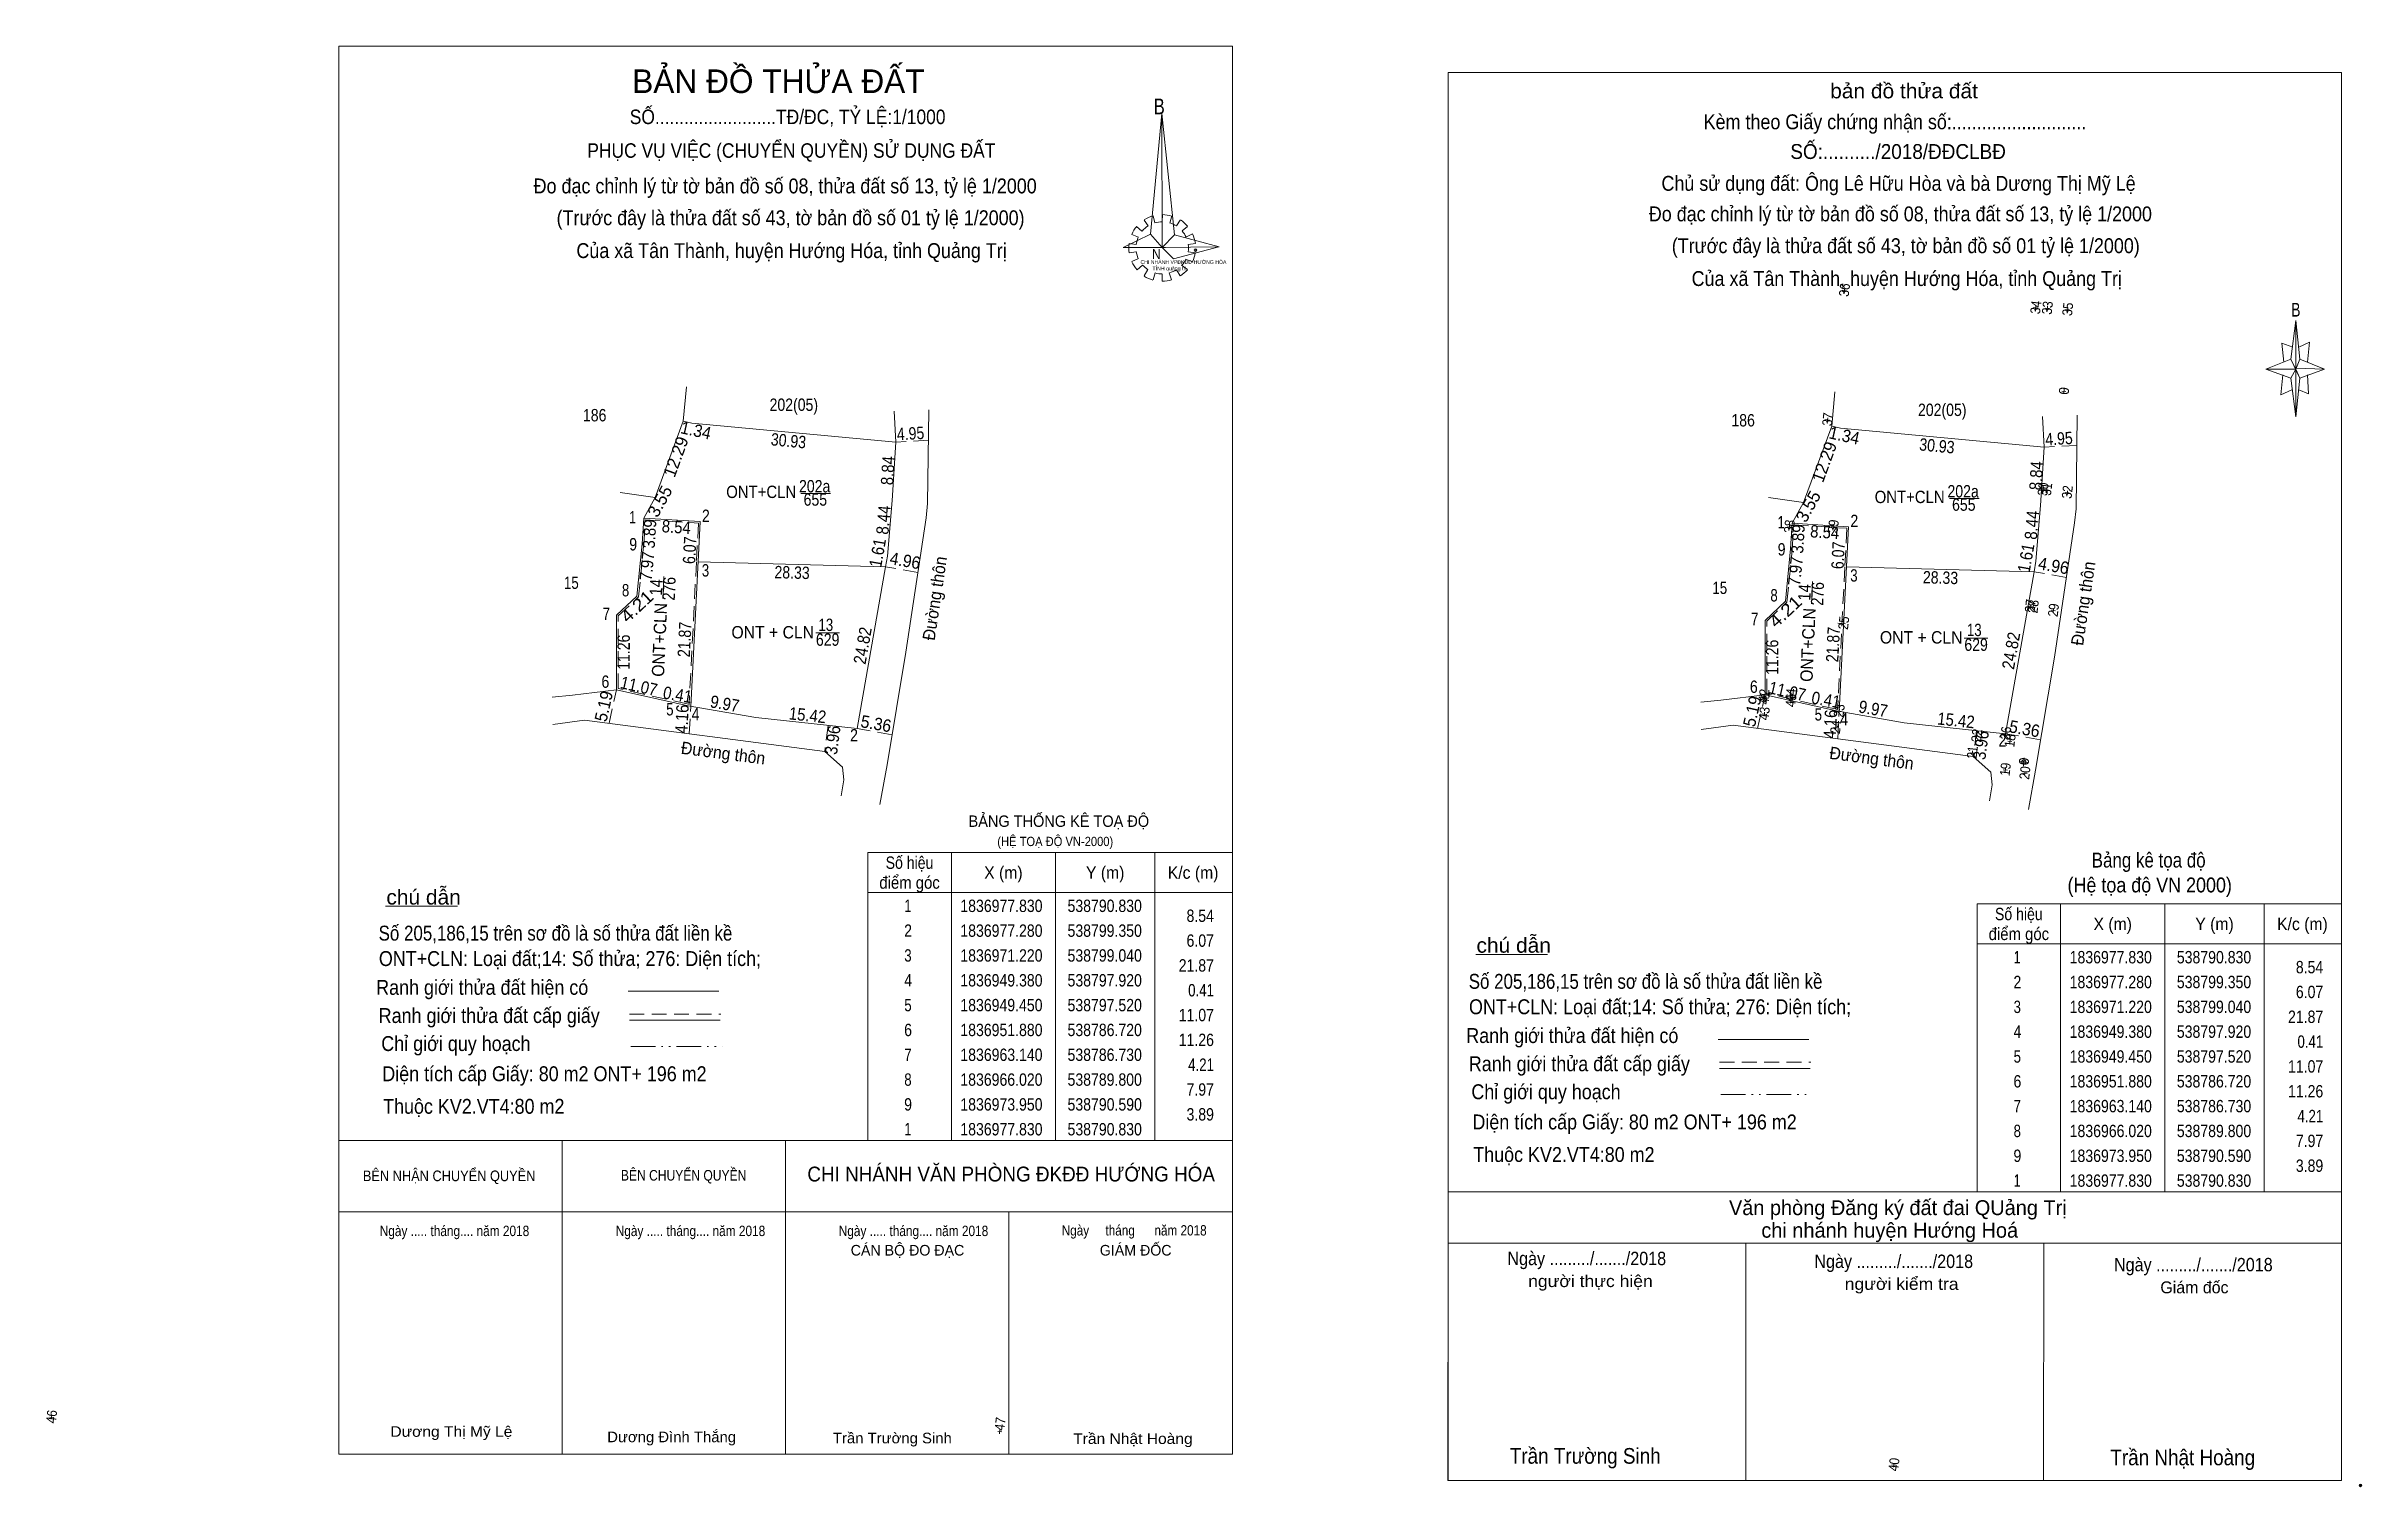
# Model space of a CAD drawing. Header units: metres. Extents: x 538527 to 538877, y 1836832 to 1837050.
import ezdxf
from ezdxf.enums import TextEntityAlignment as Align

# ---------------------------------------------------------------- set-up
doc = ezdxf.new("R2010")
doc.units = ezdxf.units.M
doc.header["$LTSCALE"] = 0.75
doc.header["$PDMODE"] = 32
doc.header["$PDSIZE"] = 0.375
doc.linetypes.add('DASH_DOUBLE_DOT', pattern=[9.2, 5, -1.2, 0.3, -1.2, 0.3, -1.2])
doc.linetypes.add('MEDIUM_DASHED', pattern=[4.5, 3, -1.5])
for name, color, linetype, lineweight in [('10', 7, 'Continuous', 13), ('11', 7, 'Continuous', 13), ('15', 7, 'Continuous', 13), ('2', 7, 'Continuous', 13)]:
    doc.layers.add(name, color=color, linetype=linetype, lineweight=lineweight)
doc.layers.add('12', color=7, linetype='Continuous')

msp = doc.modelspace()

# ---------------------------------------------------------------- hatches: boundary and pattern name
at = {"layer": '10'}
msp.add_hatch(color=256, dxfattribs=at).paths.add_polyline_path([(538825.8254, 1836941.8223, 1), (538825.8084, 1836941.6733, 1)])

# ---------------------------------------------------------------- linework, layer by layer
for p, q in [((538825.19, 1836941.82), (538825.51, 1836941.79)), ((538825.79, 1836941.44), (538825.75, 1836941.12)), ((538825.89, 1836942.38), (538825.86, 1836942.06)), ((538826.13, 1836941.72), (538826.45, 1836941.68))]:
    msp.add_line(p, q, dxfattribs=at)
for radius in [0.3125, 0.075]:
    msp.add_circle((538825.8169, 1836941.7478), radius, dxfattribs=at)
at = {"layer": '11'}
for p, q in [((538798.4, 1837013), (538799.02, 1837012.93)), ((538798.74, 1837013.27), (538798.68, 1837012.66)), ((538827.3, 1837010.38), (538827.92, 1837010.31)), ((538827.64, 1837010.65), (538827.56, 1837010.04)), ((538829.07, 1837010.31), (538829.7, 1837010.23)), ((538829.41, 1837010.58), (538829.33, 1837009.95)), ((538832.13, 1837010.1), (538832.74, 1837010.03)), ((538832.48, 1837010.39), (538832.4, 1837009.76)), ((538831.57, 1836997.76), (538832.18, 1836997.69)), ((538831.91, 1836998.04), (538831.84, 1836997.41)), ((538795.86, 1836993.47), (538796.48, 1836993.39)), ((538796.2, 1836993.73), (538796.12, 1836993.11)), ((538828.4, 1836982.92), (538829.02, 1836982.85)), ((538828.74, 1836983.19), (538828.68, 1836982.58)), ((538828.94, 1836982.91), (538829.57, 1836982.83)), ((538829.3, 1836983.17), (538829.23, 1836982.56)), ((538832.06, 1836982.46), (538832.68, 1836982.39)), ((538832.41, 1836982.73), (538832.34, 1836982.11)), ((538790.07, 1836977.27), (538790.69, 1836977.2)), ((538790.42, 1836977.55), (538790.35, 1836976.93)), ((538796.72, 1836977.31), (538797.33, 1836977.24)), ((538797.06, 1836977.58), (538796.99, 1836976.95)), ((538826.47, 1836965.26), (538827.09, 1836965.19)), ((538826.82, 1836965.53), (538826.74, 1836964.91)), ((538826.91, 1836965.17), (538827.53, 1836965.1)), ((538827.27, 1836965.45), (538827.19, 1836964.83)), ((538829.97, 1836964.63), (538830.6, 1836964.56)), ((538830.32, 1836964.9), (538830.25, 1836964.28)), ((538798.27, 1836962.69), (538798.9, 1836962.62)), ((538798.63, 1836962.96), (538798.56, 1836962.34)), ((538786.23, 1836951.71), (538786.85, 1836951.64)), ((538786.3, 1836951.35), (538786.92, 1836951.28)), ((538786.57, 1836951.99), (538786.5, 1836951.37)), ((538786.64, 1836951.63), (538786.57, 1836951.01)), ((538790.27, 1836951.8), (538790.89, 1836951.73)), ((538790.32, 1836951.01), (538790.93, 1836950.94)), ((538790.62, 1836952.07), (538790.55, 1836951.45)), ((538790.66, 1836951.28), (538790.59, 1836950.65)), ((538786.3, 1836949.01), (538786.92, 1836948.94)), ((538786.64, 1836949.29), (538786.57, 1836948.67)), ((538797.43, 1836947.23), (538797.36, 1836946.61)), ((538797.61, 1836949.44), (538798.23, 1836949.37)), ((538797.95, 1836949.71), (538797.88, 1836949.09)), ((538797.08, 1836946.96), (538797.71, 1836946.89)), ((538818.38, 1836945.68), (538818.99, 1836945.61)), ((538818.72, 1836945.95), (538818.65, 1836945.34)), ((538822.76, 1836946.06), (538823.39, 1836945.99)), ((538823.11, 1836946.33), (538823.03, 1836945.71)), ((538823.42, 1836944.91), (538824.03, 1836944.84)), ((538823.76, 1836945.19), (538823.69, 1836944.56)), ((538817.71, 1836943.15), (538818.33, 1836943.08)), ((538818.06, 1836943.43), (538817.99, 1836942.81)), ((538822.71, 1836940.58), (538823.33, 1836940.51)), ((538823.05, 1836940.85), (538822.98, 1836940.23)), ((538825.51, 1836941.79), (538826.13, 1836941.72)), ((538825.86, 1836942.06), (538825.79, 1836941.44)), ((538826.01, 1836940.32), (538825.93, 1836939.69)), ((538825.67, 1836940.05), (538826.3, 1836939.98)), ((538527.55, 1836842.79), (538528.17, 1836842.72)), ((538527.9, 1836843.07), (538527.83, 1836842.45)), ((538670.8, 1836840.62), (538671.42, 1836840.55)), ((538671.14, 1836840.9), (538671.06, 1836840.27)), ((538805.88, 1836835.56), (538806.51, 1836835.49)), ((538806.22, 1836835.84), (538806.15, 1836835.21))]:
    msp.add_line(p, q, dxfattribs=at)
at = {"layer": '15'}
msp.add_line((538798.6, 1836962.66), (538797.71, 1836962.7), dxfattribs=at)
at = {"layer": '2'}
for p, q in [((538738.83, 1836833.19), (538738.83, 1837045.89)), ((538694.27, 1837024.23), (538694.53, 1837023.17)), ((538695.65, 1837023.34), (538695.68, 1837024.43)), ((538697.09, 1837024.23), (538696.82, 1837023.13)), ((538692.05, 1837021.02), (538691.06, 1837021.43)), ((538691.78, 1837022.66), (538692.6, 1837021.94)), ((538693.52, 1837022.72), (538692.93, 1837023.61)), ((538697.81, 1837022.72), (538698.39, 1837023.61)), ((538699.47, 1837022.66), (538698.66, 1837021.97)), ((538699.25, 1837021.05), (538700.23, 1837021.53)), ((538690.64, 1837020.09), (538691.72, 1837019.92)), ((538691.72, 1837018.83), (538690.64, 1837018.66)), ((538691.06, 1837017.33), (538692.05, 1837017.81)), ((538695.12, 1837019.45), (538696.17, 1837019.45)), ((538700.26, 1837017.29), (538699.18, 1837017.7)), ((538700.69, 1837020.09), (538699.57, 1837019.92)), ((538699.57, 1837018.83), (538700.69, 1837018.66)), ((538692.7, 1837016.78), (538691.85, 1837016.1)), ((538692.93, 1837015.18), (538693.49, 1837016.13)), ((538694.6, 1837015.62), (538694.27, 1837014.56)), ((538695.65, 1837014.39), (538695.65, 1837015.45)), ((538696.73, 1837015.62), (538697.05, 1837014.6)), ((538698.39, 1837015.18), (538697.81, 1837016.1)), ((538698.59, 1837016.78), (538699.47, 1837016.13)), ((538866.14, 1837002.61), (538866.89, 1837008.45)), ((538866.14, 1836999.75), (538862.39, 1837001.11)), ((538867.49, 1836999.75), (538866.89, 1836993.91)), ((538867.49, 1837002.61), (538871.24, 1837001.11)), ((538868.69, 1837000.21), (538868.84, 1836997.35)), ((538868.84, 1836997.35), (538867.34, 1836997.95)), ((538623.3, 1836993.24), (538624.61, 1836992.95)), ((538624.61, 1836992.95), (538655.4, 1836990.06)), ((538796.79, 1836992.47), (538798.1, 1836992.18)), ((538798.1, 1836992.18), (538828.89, 1836989.29)), ((538613.78, 1836982.45), (538619.05, 1836981.71)), ((538641.09, 1836982.3), (538645.56, 1836982.3)), ((538787.27, 1836981.68), (538792.54, 1836980.94)), ((538814.58, 1836981.53), (538819.05, 1836981.53)), ((538625.55, 1836971.99), (538653.87, 1836971.24)), ((538620.23, 1836966.43), (538620.38, 1836969.77)), ((538793.72, 1836965.66), (538793.87, 1836969)), ((538799.04, 1836971.22), (538827.36, 1836970.47)), ((538643.32, 1836961.23), (538646.9, 1836961.23)), ((538816.81, 1836960.46), (538820.39, 1836960.46)), ((538663.81, 1836928.05), (538663.81, 1836884.55)), ((538679.56, 1836928.05), (538679.56, 1836884.55)), ((538694.56, 1836928.05), (538694.56, 1836884.55)), ((538578.33, 1836919.94), (538589.19, 1836919.94)), ((538651.21, 1836922.05), (538706.26, 1836922.05)), ((538831.38, 1836920.29), (538831.38, 1836876.79)), ((538847.13, 1836920.29), (538847.13, 1836876.79)), ((538862.13, 1836920.29), (538862.13, 1836876.79)), ((538743.01, 1836912.66), (538753.87, 1836912.66)), ((538818.78, 1836914.29), (538873.83, 1836914.29)), ((538614.96, 1836907.12), (538628.67, 1836907.12)), ((538615.17, 1836902.73), (538628.88, 1836902.73)), ((538779.64, 1836899.84), (538793.35, 1836899.84)), ((538779.85, 1836895.45), (538793.56, 1836895.45)), ((538571.26, 1836884.55), (538706.26, 1836884.55)), ((538605.01, 1836884.55), (538605.01, 1836837.17)), ((538638.76, 1836884.55), (538638.76, 1836837.17)), ((538571.26, 1836873.81), (538706.26, 1836873.81)), ((538672.47, 1836873.81), (538672.47, 1836837.17)), ((538738.83, 1836876.79), (538873.83, 1836876.79)), ((538738.81, 1836869.05), (538873.81, 1836869.05)), ((538783.81, 1836833.16), (538783.83, 1836869.02)), ((538828.81, 1836833.14), (538828.83, 1836869))]:
    msp.add_line(p, q, dxfattribs=at)
at = {"layer": '2', "linetype": 'MEDIUM_DASHED'}
for p, q in [((538660.34, 1836990.34), (538655.4, 1836990.06)), ((538833.83, 1836989.57), (538828.89, 1836989.29)), ((538658.75, 1836970.38), (538653.87, 1836971.24)), ((538832.24, 1836969.61), (538827.36, 1836970.47)), ((538612.09, 1836947.59), (538613.23, 1836952.65)), ((538785.58, 1836946.82), (538786.72, 1836951.88)), ((538624.21, 1836946), (538624.43, 1836950.15)), ((538645.2, 1836947.26), (538644.69, 1836943.33)), ((538797.7, 1836945.23), (538797.92, 1836949.38)), ((538654.86, 1836945.86), (538649.58, 1836946.79)), ((538818.69, 1836946.49), (538818.18, 1836942.56)), ((538828.35, 1836945.09), (538823.07, 1836946.02)), ((538615.17, 1836903.66), (538628.97, 1836903.66)), ((538779.85, 1836896.38), (538793.65, 1836896.38))]:
    msp.add_line(p, q, dxfattribs=at)
at = {"layer": '2', "linetype": 'DASH_DOUBLE_DOT'}
for p, q in [((538615.36, 1836898.78), (538629.16, 1836898.78)), ((538780.04, 1836891.5), (538793.84, 1836891.5))]:
    msp.add_line(p, q, dxfattribs=at)
at = {"layer": '2'}
for points in [[(538571.25, 1837049.86), (538706.25, 1837049.86), (538706.25, 1836837.16), (538571.25, 1836837.16)], [(538571.26, 1836837.17), (538571.26, 1837049.86), (538706.26, 1837049.86), (538706.26, 1836837.17)], [(538571.26, 1836837.17), (538571.26, 1837049.86), (538706.26, 1837049.86), (538706.26, 1836837.17)], [(538695.58, 1837039.73), (538695.65, 1837019.48), (538693.88, 1837021.49)], [(538695.58, 1837039.73), (538695.65, 1837019.48), (538697.51, 1837021.36)], [(538689.76, 1837019.48), (538693.88, 1837021.49), (538695.65, 1837019.48)], [(538704.28, 1837019.55), (538695.65, 1837019.48), (538697.51, 1837021.36)], [(538704.22, 1837019.58), (538697.35, 1837017.74), (538695.65, 1837019.48)], [(538866.89, 1837008.45), (538867.49, 1837002.61), (538866.89, 1837001.11)], [(538866.89, 1837001.11), (538862.39, 1837001.11), (538866.14, 1837002.61), (538867.49, 1836999.75), (538871.24, 1837001.11), (538866.89, 1837001.25)], [(538866.89, 1837001.11), (538866.89, 1836993.91), (538866.14, 1836999.75)], [(538623.3, 1836993.24), (538624.61, 1836992.95), (538655.4, 1836990.06), (538654.86, 1836981.24), (538654.15, 1836972.83), (538653.87, 1836971.24), (538625.55, 1836971.99), (538625.86, 1836978.05), (538617.34, 1836978.6), (538619.05, 1836981.71)], [(538796.79, 1836992.47), (538798.1, 1836992.18), (538828.89, 1836989.29), (538828.35, 1836980.47), (538827.64, 1836972.06), (538827.36, 1836970.47), (538799.04, 1836971.22), (538799.35, 1836977.28), (538790.83, 1836977.83), (538792.54, 1836980.94)], [(538651.21, 1836928.05), (538706.26, 1836928.05), (538706.26, 1836884.55), (538651.21, 1836884.55)], [(538818.78, 1836920.29), (538873.83, 1836920.29), (538873.83, 1836876.79), (538818.78, 1836876.79)]]:
    msp.add_lwpolyline(points, close=True, dxfattribs=at)
for points in [[(538738.83, 1837045.89), (538873.83, 1837045.89), (538873.83, 1836833.19)], [(538866.44, 1837004.41), (538864.79, 1837005.01), (538865.09, 1837002.15)], [(538867.34, 1837004.41), (538868.99, 1837005.15), (538868.69, 1837002.15)], [(538866.89, 1837001.11), (538866.14, 1837002.61), (538862.39, 1837001.11)], [(538864.94, 1837000.21), (538864.64, 1836997.21), (538866.29, 1836997.95)], [(538866.89, 1837001.11), (538867.49, 1836999.75), (538871.24, 1837001.11)], [(538623.77, 1836998.44), (538623.3, 1836993.24), (538619.05, 1836981.71), (538617.34, 1836978.6), (538617.1, 1836974.72), (538616.31, 1836966.79)], [(538797.26, 1836997.67), (538796.79, 1836992.47), (538792.54, 1836980.94), (538790.83, 1836977.83), (538790.59, 1836973.95), (538789.8, 1836966.02)], [(538660.4, 1836994.92), (538660.22, 1836980.78), (538659.98, 1836978.64), (538656.95, 1836958.35), (538654.1, 1836941.29), (538653.01, 1836935.32)], [(538655.14, 1836994.73), (538655.4, 1836990.06), (538654.86, 1836981.24), (538654.15, 1836972.83), (538653.87, 1836971.24)], [(538833.89, 1836994.15), (538833.71, 1836980.01), (538833.47, 1836977.87), (538830.44, 1836957.58), (538827.59, 1836940.52), (538826.5, 1836934.55)], [(538828.63, 1836993.96), (538828.89, 1836989.29), (538828.35, 1836980.47), (538827.64, 1836972.06), (538827.36, 1836970.47)], [(538617.34, 1836978.6), (538625.86, 1836978.05), (538624.43, 1836950.15)], [(538790.83, 1836977.83), (538799.35, 1836977.28), (538797.92, 1836949.38)], [(538653.87, 1836971.24), (538649.58, 1836946.79), (538634.25, 1836948.44), (538624.03, 1836950.22), (538613.23, 1836952.65)], [(538827.36, 1836970.47), (538823.07, 1836946.02), (538807.74, 1836947.67), (538797.52, 1836949.45), (538786.72, 1836951.88)], [(538616.31, 1836966.79), (538613.24, 1836963.91), (538613.23, 1836952.65)], [(538789.8, 1836966.02), (538786.73, 1836963.14), (538786.72, 1836951.88)], [(538613.23, 1836952.65), (538606.56, 1836951.84), (538603.52, 1836951.55)], [(538613.23, 1836952.65), (538606.56, 1836951.84), (538603.52, 1836951.55)], [(538786.72, 1836951.88), (538780.05, 1836951.07), (538777.01, 1836950.78)], [(538786.72, 1836951.88), (538780.05, 1836951.07), (538777.01, 1836950.78)], [(538647.14, 1836936.63), (538647.55, 1836939.04), (538647.35, 1836940.98), (538644.69, 1836943.33), (538608.4, 1836948.07), (538603.58, 1836947.42)], [(538820.63, 1836935.86), (538821.04, 1836938.27), (538820.84, 1836940.21), (538818.18, 1836942.56), (538781.89, 1836947.3), (538777.07, 1836946.65)], [(538873.81, 1836833.19), (538738.81, 1836833.19), (538738.83, 1836869.05)]]:
    msp.add_lwpolyline(points, dxfattribs=at)
at = {"layer": '2', "linetype": 'MEDIUM_DASHED'}
for points in [[(538617.57, 1836978.33), (538625.6, 1836977.82), (538625.3, 1836972), (538624.19, 1836950.44), (538624.08, 1836950.47), (538613.48, 1836952.85), (538613.49, 1836963.8), (538616.55, 1836966.67), (538617.35, 1836974.7)], [(538791.06, 1836977.56), (538799.09, 1836977.05), (538798.79, 1836971.23), (538797.68, 1836949.67), (538797.57, 1836949.7), (538786.97, 1836952.08), (538786.98, 1836963.03), (538790.04, 1836965.9), (538790.84, 1836973.93)]]:
    msp.add_lwpolyline(points, close=True, dxfattribs=at)
at = {"layer": '2'}
for centre, major_axis, start_param, end_param in [((538695.6623, 1837019.409), (5.0474, 0), 1.84955988, 2.13900916), ((538695.6623, 1837019.409), (5.0474, 0), 1.27924208, 1.56332225), ((538695.6623, 1837019.409), (5.0474, 0), 2.43958176, 2.72400246), ((538695.6623, 1837019.409), (3.9558, 0), 2.72368549, 3.01515824), ((538695.6623, 1837019.409), (3.9558, 0), 2.13373541, 2.44496261), ((538695.6623, 1837019.409), (3.9558, 0), 1.56985589, 1.85611068), ((538695.6623, 1837019.409), (3.9558, 0), 1.00270906, 1.2755622), ((538695.6623, 1837019.409), (5.0474, 0), 0.71056237, 0.99687234), ((538695.6623, 1837019.409), (3.9558, 0), 0.42678376, 0.70646463), ((538695.6623, 1837019.409), (5.0474, 0), 0.1390515, 0.43393316), ((538695.6623, 1837019.409), (5.0474, 0), 3.00667928, 3.29139349), ((538695.6623, 1837019.409), (5.0474, 0), 3.56988637, 3.85691866), ((538695.6623, 1837019.409), (3.9558, 0), 3.28229955, 3.56105054), ((538695.6623, 1837019.409), (3.9558, 0), 5.56137327, 5.83951437), ((538695.6623, 1837019.409), (3.9558, 0), 6.13558388, 6.41618463), ((538695.6623, 1837019.409), (5.0474, 0), 5.85230288, 6.13839648), ((538695.6623, 1837019.409), (3.9558, 0), 3.86077574, 4.13258255), ((538695.6335, 1837019.379), (5.0474, 0), 4.1470906, 4.43659307), ((538695.6623, 1837019.409), (3.9558, 0), 4.43854677, 4.71314001), ((538695.6623, 1837019.409), (5.0474, 0), 4.71301008, 4.99761054), ((538695.6623, 1837019.409), (3.9558, 0), 4.99087134, 5.28933161), ((538695.6623, 1837019.409), (5.0474, 0), 5.28561416, 5.56798705)]:
    msp.add_ellipse(centre, major_axis=major_axis, ratio=0.995001, start_param=start_param, end_param=end_param, dxfattribs=at)
for p in [(538700.69, 1837019.07), (538876.67, 1836832.45)]:
    msp.add_point(p, dxfattribs=at)

# ---------------------------------------------------------------- texts
at = {"layer": '12'}
for s, rotation, width, p in [('36', 83.482, 0.9, (538799.4671, 1837012.9749)), ('34', 83.482, 0.9, (538828.3677, 1837010.3399)), ('33', 83.482, 0.9, (538830.1231, 1837010.2699)), ('35', 83.482, 0.9, (538833.1942, 1837010.0699)), ('37', 83.482, 0.9, (538796.9248, 1836993.4249)), ('30', 83.482, 0.9, (538829.4677, 1836982.8799)), ('31', 83.482, 0.85, (538830.018, 1836982.8749)), ('32', 83.482, 0.9, (538833.1271, 1836982.4349)), ('38', 83.482, 0.9, (538791.1448, 1836977.2449)), ('39', 83.482, 0.9, (538797.7765, 1836977.2699)), ('27', 83.482, 0.9, (538827.5348, 1836965.2349)), ('28', 83.482, 0.9, (538827.9848, 1836965.1449)), ('29', 83.482, 0.9, (538831.0365, 1836964.5999)), ('25', 83.482, 0.9, (538799.3542, 1836962.6599)), ('42', 83.482, 0.9, (538787.2971, 1836951.6849)), ('41', 83.482, 0.85, (538787.368, 1836951.3249)), ('44', 83.482, 0.9, (538791.3377, 1836951.7599)), ('45', 83.482, 0.9, (538791.3842, 1836950.9699)), ('43', 83.482, 0.9, (538787.3531, 1836948.9799)), ('24', 83.482, 0.9, (538798.1377, 1836946.9299)), ('23', 83.482, 0.9, (538798.6731, 1836949.4099)), ('21', 83.482, 0.85, (538818.778, 1836943.1249)), ('22', 83.482, 0.9, (538819.4471, 1836945.6549)), ('26', 83.482, 0.9, (538823.8371, 1836946.0249)), ('18', 83.482, 0.9, (538824.4848, 1836944.8849)), ('19', 83.482, 0.9, (538823.7665, 1836940.5499)), ('20', 83.482, 0.9, (538826.7177, 1836940.0099)), ('46', 83.482, 0.9, (538528.6171, 1836842.7649)), ('47', 83.027, 0.9, (538671.9134, 1836841.6589)), ('40', 83.482, 0.9, (538806.9477, 1836835.5299))]:
    msp.add_text(s, height=1.5, rotation=rotation, dxfattribs=dict(at, width=width)).set_placement(p, align=Align.CENTER)
for p in [(538832.6217, 1836997.7199), (538826.5817, 1836941.7499)]:
    msp.add_text('0', height=1.5, rotation=83.482, dxfattribs=at).set_placement(p, align=Align.CENTER)
at = {"layer": '2'}
for s, height, p in [('BẢN ĐỒ THỬA ĐẤT', 3.574, (538637.675, 1837042.8)), (' Văn phòng Đăng ký đất đai QUảng Trị', 2.25, (538806.365, 1836873.29)), ('chi nhánh huyện Hướng Hoá', 2.25, (538805.56, 1836869.88)), ('Giám đốc', 1.8, (538851.59, 1836861.48))]:
    msp.add_text(s, height=height, dxfattribs=at).set_placement(p, align=Align.CENTER)
for s, height, width, p in [('B', 2.377, 0.8, (538694.35, 1837039.59)), ('CHI NHÁNH VPĐKĐĐ-HƯỚNG HÓA', 0.5623, 0.95, (538692.38, 1837016.99)), ('N', 1.486, 0.9, (538694.11, 1837017.75)), ('TỈNH quảng trị', 0.5625, 1.05, (538694.18, 1837016.02)), ('Số 205,186,15 trên sơ đồ là số thửa đất liền kề', 2.25, 0.85, (538577.28, 1836914.76)), ('ONT+CLN: Loại đất;14: Số thửa; 276: Diện tích;', 2.25, 0.9, (538577.32, 1836910.92)), ('Số 205,186,15 trên sơ đồ là số thửa đất liền kề', 2.25, 0.85, (538741.96, 1836907.48)), ('ONT+CLN: Loại đất;14: Số thửa; 276: Diện tích;', 2.25, 0.9, (538742, 1836903.64)), ('Diện tích cấp Giấy: 80 m2 ONT+ 196 m2 ', 2.25, 0.9, (538577.84, 1836893.52)), ('Thuộc KV2.VT4:80 m2', 2.25, 0.9, (538577.96, 1836888.6)), ('Diện tích cấp Giấy: 80 m2 ONT+ 196 m2 ', 2.25, 0.9, (538742.52, 1836886.24)), ('Thuộc KV2.VT4:80 m2', 2.25, 0.9, (538742.64, 1836881.32))]:
    msp.add_text(s, height=height, dxfattribs=dict(at, width=width)).set_placement(p)
for s, height, width, p in [('bản đồ thửa đất', 2.25, 1.05, (538807.725, 1837042)), ('SỐ.........................TĐ/ĐC, TỶ LỆ:1/1000', 2.188, 0.9, (538639.07, 1837038.11)), ('Kèm theo Giấy chứng nhận số:...........................', 2.25, 0.9, (538806.35, 1837037.33)), ('PHỤC VỤ VIỆC (CHUYỂN QUYỀN) SỬ DỤNG ĐẤT', 2.188, 0.9, (538639.63, 1837033.02)), ('SỐ:........../2018/ĐĐCLBĐ', 2.25, 0.95, (538806.825, 1837032.84)), ('Đo đạc chỉnh lý từ tờ bản đồ số 08, thửa đất số 13, tỷ lệ 1/2000 ', 2.25, 0.9, (538639.075, 1837027.64)), ('Chủ sử dụng đất: Ông Lê Hữu Hòa và bà Dương Thị Mỹ Lệ', 2.25, 0.9, (538806.895, 1837028.03)), ('(Trước đây là thửa đất số 43, tờ bản đồ số 01 tỷ lệ 1/2000)', 2.25, 0.9, (538639.515, 1837022.83)), ('Đo đạc chỉnh lý từ tờ bản đồ số 08, thửa đất số 13, tỷ lệ 1/2000 ', 2.25, 0.9, (538807.545, 1837023.42)), ('(Trước đây là thửa đất số 43, tờ bản đồ số 01 tỷ lệ 1/2000)', 2.25, 0.9, (538807.985, 1837018.61)), ('Của xã Tân Thành, huyện Hướng Hóa, tỉnh Quảng Trị', 2.25, 0.9, (538639.665, 1837017.87)), ('Của xã Tân Thành, huyện Hướng Hóa, tỉnh Quảng Trị', 2.25, 0.9, (538808.135, 1837013.65)), ('B', 2.066, 0.75, (538866.915, 1837009.02)), ('202(05)', 1.87, 0.85, (538640.005, 1836994.78)), ('186', 1.87, 0.85, (538609.925, 1836993.2)), ('186', 1.87, 0.85, (538783.415, 1836992.43)), ('202(05)', 1.87, 0.85, (538813.495, 1836994.01)), ('202a', 1.87, 0.85, (538643.155, 1836982.47)), ('655', 1.87, 0.85, (538643.26, 1836980.46)), ('202a', 1.87, 0.85, (538816.645, 1836981.7)), ('655', 1.87, 0.85, (538816.75, 1836979.69)), ('15', 1.87, 0.8, (538606.4, 1836967.89)), ('15', 1.87, 0.8, (538779.89, 1836967.12)), ('BẢNG THỐNG KÊ TOẠ ĐỘ ', 1.725, 0.95, (538680.345, 1836931.94)), ('(HỆ TOẠ ĐỘ VN-2000)', 1.4, 0.9, (538679.5, 1836929.04)), ('Số hiệu', 1.87, 0.85, (538657.485, 1836925.6)), ('Bảng kê tọa độ', 2.25, 0.85, (538844.68, 1836925.8)), ('chú dẫn', 2.25, 1.05, (538584.075, 1836920.21)), ('điểm góc', 1.87, 0.9, (538657.49, 1836922.6)), ('X (m)', 1.87, 0.95, (538671.665, 1836924.1)), ('Y (m)', 1.87, 0.95, (538687.045, 1836924.1)), ('K/c (m)', 1.87, 0.95, (538700.325, 1836924.1)), ('(Hệ tọa độ VN 2000)', 2.25, 0.9, (538844.835, 1836922.04)), (' 1', 1.87, 0.75, (538656.97, 1836919.08)), ('1836977.830', 1.87, 0.85, (538671.37, 1836919.08)), ('538790.830', 1.87, 0.85, (538686.97, 1836919.08)), ('Số hiệu', 1.87, 0.85, (538825.065, 1836917.84)), (' 2', 1.87, 0.85, (538656.97, 1836915.33)), ('1836977.280', 1.87, 0.85, (538671.37, 1836915.33)), ('538799.350', 1.87, 0.85, (538686.97, 1836915.33)), ('chú dẫn', 2.25, 1.05, (538748.755, 1836912.93)), ('điểm góc', 1.87, 0.9, (538825.07, 1836914.84)), ('X (m)', 1.87, 0.95, (538839.245, 1836916.34)), ('Y (m)', 1.87, 0.95, (538854.625, 1836916.34)), ('K/c (m)', 1.87, 0.95, (538867.905, 1836916.34)), (' 3', 1.87, 0.8, (538656.97, 1836911.58)), ('1836971.220', 1.87, 0.85, (538671.37, 1836911.58)), ('538799.040', 1.87, 0.85, (538686.97, 1836911.58)), (' 1', 1.87, 0.75, (538824.55, 1836911.32)), ('1836977.830', 1.87, 0.85, (538838.95, 1836911.32)), ('538790.830', 1.87, 0.85, (538854.55, 1836911.32)), ('Ranh giới thửa đất hiện có ', 2.25, 0.9, (538593.31, 1836906.57)), (' 4', 1.87, 0.85, (538656.975, 1836907.83)), ('1836949.380', 1.87, 0.85, (538671.37, 1836907.83)), ('538797.920', 1.87, 0.85, (538686.97, 1836907.83)), (' 2', 1.87, 0.85, (538824.55, 1836907.57)), ('1836977.280', 1.87, 0.85, (538838.95, 1836907.57)), ('538799.350', 1.87, 0.85, (538854.55, 1836907.57)), (' 5', 1.87, 0.8, (538656.975, 1836904.08)), ('1836949.450', 1.87, 0.85, (538671.37, 1836904.08)), ('538797.520', 1.87, 0.85, (538686.97, 1836904.08)), (' 3', 1.87, 0.8, (538824.55, 1836903.82)), ('1836971.220', 1.87, 0.85, (538838.95, 1836903.82)), ('538799.040', 1.87, 0.85, (538854.55, 1836903.82)), ('Ranh giới thửa đất cấp giấy', 2.25, 0.9, (538593.99, 1836902.31)), (' 6', 1.87, 0.85, (538656.97, 1836900.33)), ('1836951.880', 1.87, 0.85, (538671.37, 1836900.33)), ('538786.720', 1.87, 0.85, (538686.97, 1836900.33)), ('Ranh giới thửa đất hiện có ', 2.25, 0.9, (538757.985, 1836899.29)), (' 4', 1.87, 0.85, (538824.555, 1836900.07)), ('1836949.380', 1.87, 0.85, (538838.95, 1836900.07)), ('538797.920', 1.87, 0.85, (538854.55, 1836900.07)), ('Chỉ giới quy hoạch', 2.25, 0.9, (538588.96, 1836898.08)), (' 7', 1.87, 0.8, (538656.97, 1836896.58)), ('1836963.140', 1.87, 0.85, (538671.37, 1836896.58)), ('538786.730', 1.87, 0.85, (538686.97, 1836896.58)), (' 5', 1.87, 0.8, (538824.555, 1836896.32)), ('1836949.450', 1.87, 0.85, (538838.95, 1836896.32)), ('538797.520', 1.87, 0.85, (538854.55, 1836896.32)), (' 8', 1.87, 0.8, (538656.97, 1836892.83)), ('1836966.020', 1.87, 0.85, (538671.37, 1836892.83)), ('538789.800', 1.87, 0.85, (538686.97, 1836892.83)), ('Ranh giới thửa đất cấp giấy', 2.25, 0.9, (538758.67, 1836895.03)), ('Chỉ giới quy hoạch', 2.25, 0.9, (538753.635, 1836890.8)), (' 6', 1.87, 0.85, (538824.55, 1836892.57)), ('1836951.880', 1.87, 0.85, (538838.95, 1836892.57)), ('538786.720', 1.87, 0.85, (538854.55, 1836892.57)), (' 9', 1.87, 0.85, (538656.97, 1836889.08)), ('1836973.950', 1.87, 0.85, (538671.37, 1836889.08)), ('538790.590', 1.87, 0.85, (538686.97, 1836889.08)), (' 7', 1.87, 0.8, (538824.55, 1836888.82)), ('1836963.140', 1.87, 0.85, (538838.95, 1836888.82)), ('538786.730', 1.87, 0.85, (538854.55, 1836888.82)), (' 1', 1.87, 0.75, (538656.97, 1836885.33)), ('1836977.830', 1.87, 0.85, (538671.37, 1836885.33)), ('538790.830', 1.87, 0.85, (538686.97, 1836885.33)), (' 8', 1.87, 0.8, (538824.55, 1836885.07)), ('1836966.020', 1.87, 0.85, (538838.95, 1836885.07)), ('538789.800', 1.87, 0.85, (538854.55, 1836885.07)), (' 9', 1.87, 0.85, (538824.55, 1836881.32)), ('1836973.950', 1.87, 0.85, (538838.95, 1836881.32)), ('538790.590', 1.87, 0.85, (538854.55, 1836881.32)), (' 1', 1.87, 0.75, (538824.55, 1836877.57)), ('1836977.830', 1.87, 0.85, (538838.95, 1836877.57)), ('538790.830', 1.87, 0.85, (538854.55, 1836877.57)), ('Ngày ........./......./2018', 2.025, 0.9, (538759.795, 1836865.73)), ('Ngày ........./......./2018', 2.025, 0.9, (538806.165, 1836865.3)), ('Ngày ........./......./2018', 2.025, 0.9, (538851.425, 1836864.8)), ('người thực hiện', 1.8, 1.1, (538760.35, 1836862.42)), ('người kiểm tra', 1.8, 1.1, (538807.36, 1836862)), ('Trần Trường Sinh', 2.37, 0.9, (538759.56, 1836835.73)), ('Trần Nhật Hoàng', 2.37, 0.9, (538849.825, 1836835.5))]:
    msp.add_text(s, height=height, dxfattribs=dict(at, width=width)).set_placement(p, align=Align.CENTER)
for s, rotation, width, p in [('1.34', 347.518, 0.95, (538625.0179, 1836990.9302)), ('30.93', 354.638, 0.85, (538639.1176, 1836989.343)), ('4.95', 3.244, 0.85, (538657.6921, 1836990.4397)), ('1.34', 347.518, 0.95, (538798.5079, 1836990.1602)), ('30.93', 354.638, 0.85, (538812.6076, 1836988.573)), ('4.95', 3.244, 0.85, (538831.1821, 1836989.6697)), ('8.84', 86.496, 0.9, (538655.1321, 1836985.7079)), ('8.84', 86.496, 0.9, (538828.6221, 1836984.9379)), ('8.44', 85.174, 0.9, (538654.4737, 1836978.2263)), ('8.44', 85.174, 0.9, (538827.9637, 1836977.4563)), ('3.89', 86.46, 0.9, (538619.1225, 1836976.1423)), ('8.54', 356.306, 0.9, (538622.1948, 1836976.3203)), ('6.07', 87.072, 0.85, (538625.1981, 1836973.6822)), ('1.61', 80.013, 0.9, (538653.5756, 1836973.1828)), ('3.89', 86.46, 0.9, (538792.6125, 1836975.3723)), ('8.54', 356.306, 0.9, (538795.6798, 1836975.5506)), ('7.97', 84.311, 0.9, (538618.7544, 1836971.2423)), ('4.96', 350.005, 0.95, (538656.6627, 1836971.2465)), ('Đường thôn', 81.507, 0.95, (538662.2176, 1836966.3269)), ('7.97', 84.311, 0.9, (538792.2444, 1836970.4723)), ('6.07', 87.072, 0.85, (538798.6881, 1836972.9122)), ('1.61', 80.013, 0.9, (538827.0656, 1836972.4128)), ('4.96', 350.005, 0.95, (538830.1527, 1836970.4765)), ('Đường thôn', 81.507, 0.95, (538835.7084, 1836965.5619)), ('14', 87.529, 0.9, (538620.1331, 1836968.0997)), ('276', 87.529, 0.85, (538622.0892, 1836967.8847)), ('28.33', 358.483, 0.85, (538639.7202, 1836969.4388)), ('14', 87.529, 0.9, (538793.6231, 1836967.3297)), ('276', 87.529, 0.85, (538795.5792, 1836967.1147)), ('28.33', 358.483, 0.85, (538813.2102, 1836968.6688)), ('4.21', 43.171, 1.15, (538616.9353, 1836964.5556)), ('4.21', 43.171, 1.15, (538790.4253, 1836963.7856)), ('21.87', 87.064, 0.85, (538624.4299, 1836960.1971)), ('629', 359.97, 0.85, (538645.1195, 1836959.2991)), ('13', 359.97, 0.8, (538644.8395, 1836961.5294)), ('24.82', 80.048, 0.9, (538651.318, 1836959.1684)), ('21.87', 87.064, 0.85, (538797.9201, 1836959.4321)), ('13', 359.97, 0.8, (538818.3295, 1836960.7594)), ('24.82', 80.048, 0.9, (538824.808, 1836958.3984)), ('11.26', 89.949, 0.85, (538615.2324, 1836958.3292)), ('11.26', 89.949, 0.85, (538788.7224, 1836957.5592)), ('629', 359.97, 0.85, (538818.6095, 1836958.5291)), ('11.07', 347.32, 0.9, (538616.4048, 1836952.2944)), ('5.19', 77.303, 0.95, (538612.2057, 1836949.9545)), ('0.41', 350.074, 0.9, (538622.2938, 1836950.9866)), ('9.97', 350.122, 0.9, (538629.4196, 1836949.637)), ('5.19', 77.303, 0.95, (538785.6957, 1836949.1845)), ('11.07', 347.32, 0.9, (538789.8948, 1836951.5244)), ('0.41', 350.074, 0.9, (538795.7838, 1836950.2166)), ('9.97', 350.122, 0.9, (538802.9096, 1836948.867)), ('4.16', 86.965, 0.9, (538624.0337, 1836948.1855)), ('15.42', 353.857, 0.9, (538641.9899, 1836947.8886)), ('3.96', 82.606, 0.9, (538646.7961, 1836944.9347)), ('5.36', 350.011, 0.95, (538652.2728, 1836946.6167)), ('4.16', 86.965, 0.9, (538797.5237, 1836947.4155)), ('15.42', 353.857, 0.9, (538815.4799, 1836947.1186)), ('5.36', 350.011, 0.95, (538825.7628, 1836945.8467)), ('Đường thôn', 352.558, 0.95, (538629.2189, 1836942.1721)), ('Đường thôn', 352.558, 0.95, (538802.7089, 1836941.4021)), ('3.96', 82.606, 0.9, (538820.2861, 1836944.1647))]:
    msp.add_text(s, height=1.87, rotation=rotation, dxfattribs=dict(at, width=width)).set_placement(p, align=Align.CENTER)
for s, rotation, p in [('12.29', 69.766, (538623.0648, 1836987.5216)), ('12.29', 69.766, (538796.5548, 1836986.7516)), ('3.55', 61.196, (538620.5851, 1836980.6745)), ('3.55', 61.196, (538794.0724, 1836979.8995))]:
    msp.add_text(s, height=1.87, rotation=rotation, dxfattribs=at).set_placement(p, align=Align.CENTER)
for s, height, width, p in [('ONT+CLN ', 1.87, 0.9, (538640.99, 1836981.62)), ('ONT+CLN ', 1.87, 0.9, (538814.48, 1836980.85)), (' 1', 1.87, 0.75, (538616.18, 1836977.79)), (' 2', 1.87, 0.85, (538627.31, 1836978)), (' 1', 1.87, 0.75, (538789.67, 1836977.02)), (' 2', 1.87, 0.85, (538800.8, 1836977.23)), (' 9', 1.87, 0.85, (538616.33, 1836973.7)), (' 3', 1.87, 0.8, (538627.22, 1836969.76)), (' 9', 1.87, 0.85, (538789.82, 1836972.93)), (' 8', 1.87, 0.8, (538615.15, 1836966.76)), (' 3', 1.87, 0.8, (538800.71, 1836968.99)), (' 7', 1.87, 0.8, (538612.23, 1836963.18)), (' 8', 1.87, 0.8, (538788.64, 1836965.99)), (' 7', 1.87, 0.8, (538785.72, 1836962.41)), (' 6', 1.87, 0.85, (538612.13, 1836952.95)), (' 5', 1.87, 0.8, (538621.84, 1836948.77)), (' 6', 1.87, 0.85, (538785.62, 1836952.18)), (' 4', 1.87, 0.85, (538625.76, 1836948.04)), (' 5', 1.87, 0.8, (538795.33, 1836948)), (' 4', 1.87, 0.85, (538799.25, 1836947.27)), (' 2', 1.87, 0.85, (538649.69, 1836944.85)), (' 2', 1.87, 0.85, (538823.18, 1836944.08)), ('8.54', 1.87, 0.85, (538703.47, 1836917.58)), ('6.07', 1.87, 0.85, (538703.47, 1836913.83)), ('21.87', 1.87, 0.85, (538703.47, 1836910.08)), ('8.54', 1.87, 0.85, (538871.05, 1836909.82)), ('0.41', 1.87, 0.8, (538703.47, 1836906.33)), ('6.07', 1.87, 0.85, (538871.05, 1836906.07)), ('11.07', 1.87, 0.85, (538703.47, 1836902.58)), ('21.87', 1.87, 0.85, (538871.05, 1836902.32)), ('11.26', 1.87, 0.85, (538703.47, 1836898.83)), ('0.41', 1.87, 0.8, (538871.05, 1836898.57)), ('4.21', 1.87, 0.8, (538703.47, 1836895.08)), ('11.07', 1.87, 0.85, (538871.05, 1836894.82)), ('7.97', 1.87, 0.85, (538703.47, 1836891.33)), ('11.26', 1.87, 0.85, (538871.05, 1836891.07)), ('3.89', 1.87, 0.85, (538703.47, 1836887.58)), ('4.21', 1.87, 0.8, (538871.05, 1836887.32)), ('7.97', 1.87, 0.85, (538871.05, 1836883.57)), ('CHI NHÁNH VĂN PHÒNG ĐKĐĐ HƯỚNG HÓA', 2.244, 0.95, (538703.63, 1836878.37)), ('3.89', 1.87, 0.85, (538871.05, 1836879.82)), ('BÊN NHẬN CHUYỂN QUYỀN', 1.604, 0.9, (538600.97, 1836878.42)), ('BÊN CHUYỂN QUYỀN', 1.604, 0.85, (538632.83, 1836878.5)), ('Ngày ..... tháng.... năm 2018', 1.575, 0.85, (538600.04, 1836870.12)), ('Ngày ..... tháng.... năm 2018', 1.575, 0.85, (538635.69, 1836870.12)), ('Ngày ..... tháng.... năm 2018', 1.575, 0.85, (538669.38, 1836870.12)), ('Ngày     tháng      năm 2018', 1.561, 0.85, (538702.37, 1836870.21)), ('Dương Thị Mỹ Lệ', 1.6, 1.1, (538597.49, 1836839.8)), ('Dương Đình Thắng', 1.6, 1.05, (538631.28, 1836838.98)), ('Trần Trường Sinh', 1.6, 1.05, (538663.87, 1836838.81)), ('Trần Nhật Hoàng', 1.6, 1.1, (538700.26, 1836838.72))]:
    msp.add_text(s, height=height, dxfattribs=dict(at, width=width)).set_placement(p, align=Align.RIGHT)
at = {"layer": '2', "width": 0.95}
for s, rotation, p in [('ONT+CLN ', 87.529, (538620.9102, 1836966.3894)), ('ONT+CLN ', 87.529, (538794.4002, 1836965.6194)), ('ONT + CLN', 359.97, (538643.059, 1836960.4036)), ('ONT + CLN', 359.97, (538816.549, 1836959.6336))]:
    msp.add_text(s, height=1.87, rotation=rotation, dxfattribs=at).set_placement(p, align=Align.RIGHT)
at = {"layer": '2'}
for s, p in [('CÁN BỘ ĐO ĐẠC', (538665.76, 1836867.18)), ('GIÁM ĐỐC', (538697.07, 1836867.18))]:
    msp.add_text(s, height=1.604, dxfattribs=at).set_placement(p, align=Align.RIGHT)

doc.saveas('drawing.dxf')
